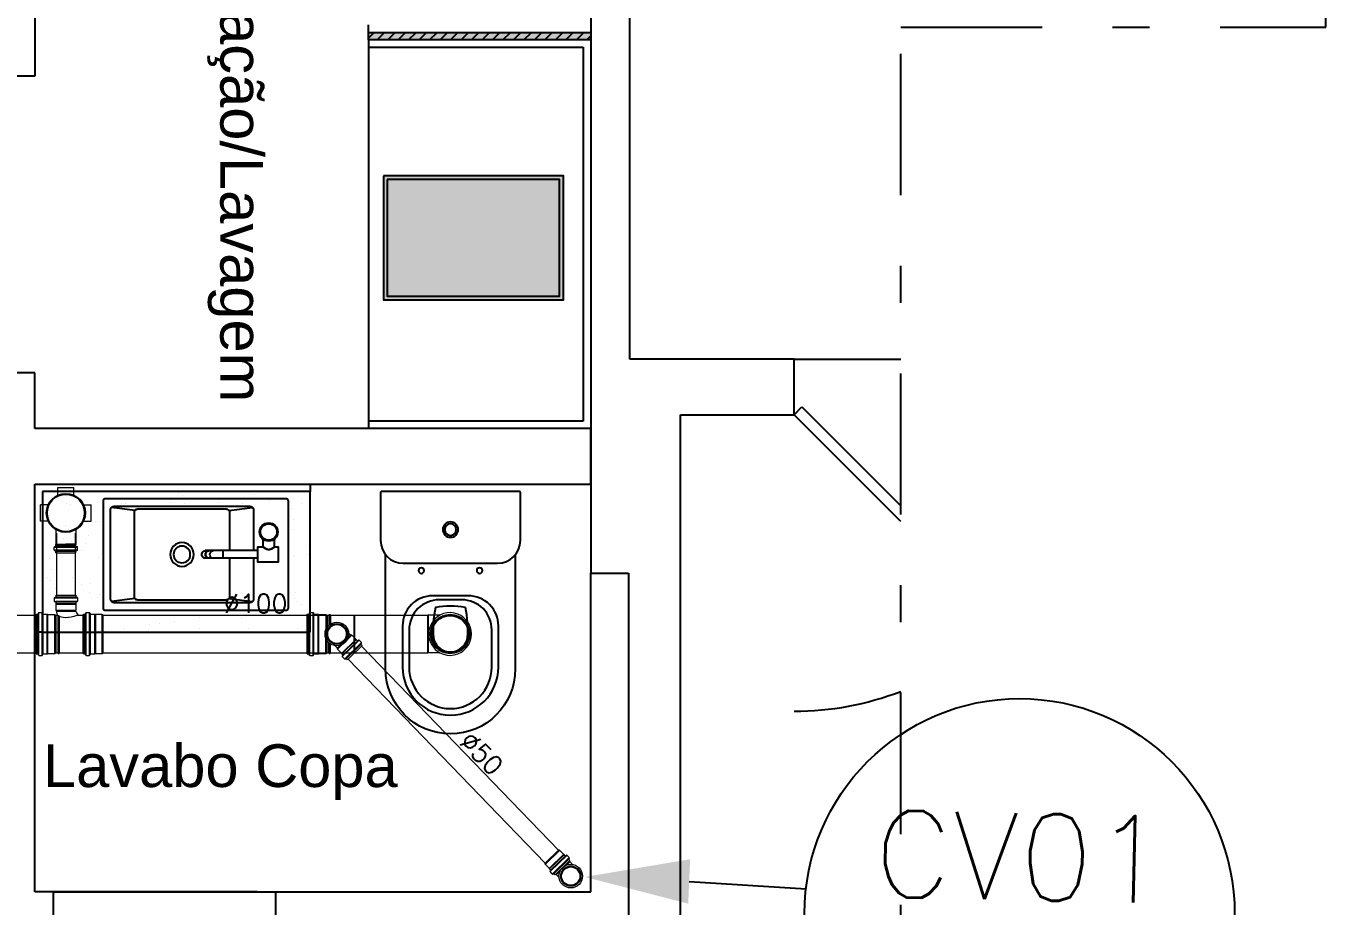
# Model space of a CAD drawing. Header units: millimetres. Extents: x 1573 to 2177, y 1587 to 1932.
# Drawn here: x 1786.182 to 1789.691, y 1906.45 to 1908.827 of the extents above; entities that cross this region are included whole.
import ezdxf
from ezdxf.enums import TextEntityAlignment as Align

# ---------------------------------------------------------------- set-up
doc = ezdxf.new("R2010")
doc.units = ezdxf.units.MM
doc.header["$LTSCALE"] = 0.03
doc.linetypes.add('DASHDOT', pattern=[25.4, 12.7, -6.35, 0, -6.35])
for name, color, linetype in [('-HIDRO', 8, 'Continuous'), ('A-PEN-C', 4, 'Continuous'), ('Esgoto', 2, 'Continuous'), ('PL5', 5, 'Continuous'), ('SANITÁRIO', 2, 'Continuous'), ('Texto-Tubos', 7, 'Continuous'), ('Tinterno', 9, 'Continuous')]:
    doc.layers.add(name, color=color, linetype=linetype)
doc.layers.add('TigreCad', color=2, linetype='Continuous', lineweight=13)
doc.styles.add('ARIAL', font='arial.ttf')
doc.styles.add('ROMANS', font='romans.shx', dxfattribs={"height": 0.1})
doc.styles.add('TCTUBOS-TXT', font='txt.shx')

# ---------------------------------------------------------------- blocks, each defined once
blk = doc.blocks.new('*E343')
at = {"layer": 'PL5'}
for start_param, end_param in [(6.280062, 6.283074), (3.141482, 3.144722)]:
    blk.add_ellipse((267.3897, 16.2106), major_axis=(-0.0103, 0), ratio=0.866025, start_param=start_param, end_param=end_param, dxfattribs=at)
blk = doc.blocks.new('trn1050p')
at = {"layer": 'TigreCad'}
for p, q in [((-57.6, 73.2), (-57.6, 63.8)), ((-56.9, 74.2), (-54, 75)), ((-56.6, 73.2), (56.6, 73.2)), ((-53.3, 80.4), (-53.3, 76)), ((-53.3, 80.4), (53.2, 80.4)), ((53.2, 80.4), (53.2, 76)), ((56.9, 74.2), (54, 75)), ((57.6, 73.2), (57.6, 63.8)), ((-56.7, 62.8), (-54.2, 62.6)), ((-56.6, 63.8), (56.6, 63.8)), ((-53.3, 61.6), (-53.3, 49.5)), ((-53.3, 49.5), (53.2, 49.5)), ((-53.3, 49.5), (-53, 49.2)), ((-53, 49.2), (-53, 29.5)), ((53.2, 49.5), (53, 49.2)), ((53, 49.2), (53, 29.5)), ((53.2, 61.6), (53.2, 49.5)), ((56.7, 62.8), (54.2, 62.6)), ((-53, 29.5), (53, 29.5)), ((-53, 29.5), (-50.8, 27.3)), ((-50.8, 21.1), (-52.3, 21)), ((-52.3, 21), (49.3, 21)), ((-52.3, 21), (-52.3, 18)), ((-52.3, 18), (47.6, 18)), ((-50.8, 17.9), (-52.3, 18)), ((-50.8, 27.3), (-50.8, 21.1)), ((-50.8, 21.1), (49.4, 21.1)), ((-50.8, 17.9), (-50.8, -47.6)), ((53, 29.5), (50.8, 27.3)), ((50.8, 27.3), (50.8, 24.3)), ((64.7, 27.1), (63.5, 26)), ((81.5, 27.1), (64.7, 27.1)), ((64.7, 27.1), (64.7, -27.1)), ((81.7, 27.3), (81.5, 27.1)), ((81.7, 27.3), (81.7, -27.4)), ((86.3, 27.3), (81.7, 27.3)), ((87.6, 30.9), (87.3, 28.3)), ((87.8, 30.8), (87.8, -30.8)), ((97.3, 31.8), (88.6, 31.8)), ((97.3, 30.8), (97.3, -30.8)), ((98.3, 31.1), (99.1, 28.1)), ((104.4, 27.3), (100, 27.3)), ((104.4, 27.3), (104.4, -27.4)), ((50.8, -32.8), (50.8, -47.6)), ((64.7, -27.1), (63.6, -26.1)), ((81.5, -27.1), (64.7, -27.1)), ((81.7, -27.4), (81.5, -27.1)), ((86.3, -27.4), (81.7, -27.4)), ((87.6, -30.9), (87.3, -28.3)), ((97.3, -31.8), (88.6, -31.8)), ((98.3, -31.1), (99.1, -28.1)), ((104.4, -27.4), (100, -27.4))]:
    blk.add_line(p, q, dxfattribs=at)
blk.add_lwpolyline([(51.2, -32, -0.027298), (47.1, -21.2, -0.106485), (44.2, 7.1, -0.145484), (51.2, 23.5, -0.158336)], format="xyb", dxfattribs=at)
for centre, radius, start, end in [((-56.6, 73.2), 1, 105, 180), ((-54.2, 76), 1, 285, 0), ((54.2, 76), 1, 180, 255), ((56.6, 73.2), 1, 0, 75), ((-56.6, 63.8), 1, 180, 265), ((-54.2, 61.6), 1, 0, 85), ((54.2, 61.6), 1, 95, 180), ((56.6, 63.8), 1, 275, 0), ((51.8, 24.3), 1, 180, 286.0322), ((82, -80.8), 108.3, 99.8299, 106.0322), ((86.3, 28.4), 1, 270, 355), ((88.6, 30.8), 1, 90, 175), ((97.3, 30.8), 1, 15, 90), ((100, 28.4), 1, 195, 270), ((51.8, -32.8), 1, 122.215, 180), ((82, -80.8), 57.6, 108.588, 122.215), ((86.3, -28.4), 1, 5, 90), ((88.6, -30.8), 1, 185, 270), ((97.3, -30.8), 1, 270, 345), ((100, -28.4), 1, 90, 165)]:
    blk.add_arc(centre, radius, start, end, dxfattribs=at)
at = {"layer": 'Tinterno'}
for p, q in [((-53.3, 75.2), (53.2, 75.2)), ((-53.3, 62.5), (53.2, 62.5)), ((-53, 49.2), (53, 49.2)), ((-50.8, 27.3), (50.8, 27.3)), ((-50.8, 17.9), (47.5, 17.9)), ((62.9, 25.3), (62.9, -26.4)), ((81.5, 27.1), (81.5, -27.1)), ((87.3, 27.3), (87.3, -27.4)), ((99.3, 27.3), (99.3, -27.4)), ((-50.8, -47.6), (50.8, -47.6))]:
    blk.add_line(p, q, dxfattribs=at)
blk = doc.blocks.new('j9n100s')
at = {"layer": 'TigreCad'}
for p, q in [((27.3, 50.8), (60, 50.8)), ((27.3, -50.8), (60, -50.8))]:
    blk.add_line(p, q, dxfattribs=at)
blk.add_circle((0, 0), 53.2, dxfattribs=at)
for start, end in [(61.785, 298.215), (298.215, 61.785)]:
    blk.add_arc((0, 0), 57.7, start, end, dxfattribs=at)
at = {"layer": 'Tinterno'}
blk.add_line((60, -50.8), (60, 50.8), dxfattribs=at)
blk.add_circle((0, 0), 51, dxfattribs=at)
blk = doc.blocks.new('11031030p')
at = {"layer": 'TigreCad'}
for p, q in [((0, -53.3), (0, 53.2)), ((0, 53.2), (4.4, 53.2)), ((6.2, 56.9), (5.4, 54)), ((7.2, 57.6), (16.6, 57.6)), ((7.2, -56.7), (7.2, 56.6)), ((16.6, -56.7), (16.6, 56.6)), ((17.6, 56.7), (17.8, 54.2)), ((18.8, 53.2), (30.9, 53.2)), ((30.9, 53.2), (31.2, 53)), ((50.9, 53), (31.2, 53)), ((50.9, 53), (53.1, 50.8)), ((53.1, -50.8), (53.1, 50.8)), ((0, -53.3), (4.4, -53.3)), ((6.2, -56.9), (5.4, -54)), ((7.2, -57.7), (16.6, -57.7)), ((17.6, -56.7), (17.8, -54.2)), ((18.8, -53.3), (30.9, -53.3)), ((30.9, -53.3), (31.2, -53)), ((31.2, -53), (50.9, -53)), ((50.9, -53), (53.1, -50.8))]:
    blk.add_line(p, q, dxfattribs=at)
for centre, start, end in [((4.4, 54.2), 270, 345), ((7.2, 56.6), 90, 165), ((16.6, 56.6), 5, 90), ((18.8, 54.2), 185, 270), ((4.4, -54.2), 15, 90), ((7.2, -56.7), 195, 270), ((16.6, -56.7), 270, 355), ((18.8, -54.2), 90, 175)]:
    blk.add_arc(centre, 1, start, end, dxfattribs=at)
at = {"layer": 'Tinterno'}
for p, q in [((5.2, -53.3), (5.2, 53.2)), ((17.9, -53.3), (17.9, 53.2)), ((30.9, 53.2), (30.9, -53.3)), ((31.2, 53), (31.2, -53)), ((50.9, 53), (50.9, -53))]:
    blk.add_line(p, q, dxfattribs=at)
blk = doc.blocks.new('trn1050s')
at = {"layer": 'TigreCad'}
for p, q in [((-80.4, -53.3), (-80.4, 53.3)), ((-80.4, 53.3), (-76, 53.3)), ((-74.2, 56.9), (-75, 54)), ((-73.2, 57.7), (-63.8, 57.7)), ((-73.2, -56.6), (-73.2, 56.7)), ((-63.8, -56.6), (-63.8, 56.7)), ((-62.8, 56.7), (-62.6, 54.2)), ((-61.6, 53.3), (-49.5, 53.3)), ((-49.5, -53.3), (-49.5, 53.3)), ((-49.5, 53.3), (-49.2, 53)), ((-49.2, 53), (-29.5, 53)), ((-29.5, 53), (-29.5, 11.9)), ((-29.5, 53), (-27.3, 50.8)), ((-27.3, 50.8), (-21.1, 50.8)), ((-21.1, 50.8), (-21, 52.3)), ((-21, 52.3), (-21, 23.9)), ((-21, 52.3), (-18, 52.3)), ((-18, 52.3), (-18, 26.2)), ((-17.9, 50.8), (-18, 52.3)), ((-17.9, 50.8), (47.6, 50.8)), ((-29.5, -53), (-29.5, -11.9)), ((-21, -52.3), (-21, -23.9)), ((-18, -52.3), (-18, -26.2)), ((-80.4, -53.3), (-76, -53.3)), ((-74.2, -56.9), (-75, -54)), ((-73.2, -57.6), (-63.8, -57.6)), ((-62.8, -56.7), (-62.6, -54.2)), ((-61.6, -53.3), (-49.5, -53.3)), ((-49.5, -53.3), (-49.2, -53)), ((-49.2, -53), (-29.5, -53)), ((-29.5, -53), (-27.3, -50.8)), ((-27.3, -50.8), (-21.1, -50.8)), ((-21.1, -50.8), (-21, -52.3)), ((-21, -52.3), (-18, -52.3)), ((-17.9, -50.8), (-18, -52.3)), ((-17.9, -50.8), (47.6, -50.8))]:
    blk.add_line(p, q, dxfattribs=at)
for radius in [31.8, 25.6]:
    blk.add_circle((0, 0), radius, dxfattribs=at)
for centre, start, end in [((-76, 54.2), 270, 345), ((-73.2, 56.7), 90, 165), ((-63.8, 56.7), 5, 90), ((-61.6, 54.2), 185, 270), ((-76, -54.2), 15, 90), ((-73.2, -56.6), 195, 270), ((-63.8, -56.6), 270, 355), ((-61.6, -54.2), 90, 175)]:
    blk.add_arc(centre, 1, start, end, dxfattribs=at)
at = {"layer": 'Tinterno'}
for p, q in [((-75.2, -53.3), (-75.2, 53.3)), ((-62.5, -53.3), (-62.5, 53.3)), ((-49.2, -53), (-49.2, 53)), ((-27.3, 50.8), (-27.3, 16.3)), ((-21.1, 50.8), (-21.1, 23.8)), ((-17.9, 50.8), (-17.9, 26.3)), ((47.6, -50.8), (47.6, 50.8)), ((-27.3, -50.8), (-27.3, -16.3)), ((-21.1, -50.8), (-21.1, -23.8)), ((-17.9, -50.8), (-17.9, -26.3))]:
    blk.add_line(p, q, dxfattribs=at)
blk.add_circle((0, 0), 27.3, dxfattribs=at)
blk = doc.blocks.new('j9n50s')
at = {"layer": 'TigreCad'}
for p, q in [((19.2, 25.4), (30.3, 25.4)), ((19.2, -25.4), (30.3, -25.4))]:
    blk.add_line(p, q, dxfattribs=at)
for radius in [31.8, 27.4]:
    blk.add_circle((0, 0), radius, dxfattribs=at)
at = {"layer": 'Tinterno'}
for p, q in [((30.3, 25.4), (30.3, 9.7)), ((30.3, -9.7), (30.3, -25.4))]:
    blk.add_line(p, q, dxfattribs=at)
blk.add_circle((0, 0), 25.6, dxfattribs=at)
blk = doc.blocks.new('j9n50d')
at = {"layer": 'TigreCad'}
for p, q in [((28.5, 25.4), (0, 25.4)), ((30.3, 27.2), (28.5, 25.4)), ((30.3, -27.1), (30.3, 27.2)), ((47.1, 27.2), (30.3, 27.2)), ((47.3, 27.4), (47.1, 27.2)), ((47.1, -27.1), (47.1, 27.2)), ((51.9, 27.4), (47.3, 27.4)), ((53.2, 30.9), (52.9, 28.3)), ((53.4, 30.8), (53.4, -30.8)), ((62.9, 31.8), (54.2, 31.8)), ((62.9, 30.8), (62.9, -30.8)), ((63.9, 31.1), (64.7, 28.1)), ((70, 27.4), (65.6, 27.4)), ((70, 27.4), (70, -27.4)), ((28.5, -25.3), (0, -25.3)), ((30.3, -27.1), (28.5, -25.3)), ((47.1, -27.1), (30.3, -27.1)), ((47.3, -27.4), (47.1, -27.1)), ((51.9, -27.4), (47.3, -27.4)), ((53.2, -30.9), (52.9, -28.3)), ((62.9, -31.8), (54.2, -31.8)), ((63.9, -31.1), (64.7, -28.1)), ((70, -27.4), (65.6, -27.4))]:
    blk.add_line(p, q, dxfattribs=at)
for centre, radius, start, end in [((0, 0), 25.4, 90, 270), ((51.9, 28.4), 1, 270, 355), ((54.2, 30.8), 1, 90, 175), ((62.9, 30.8), 1, 15, 90), ((65.6, 28.4), 1, 195, 270), ((51.9, -28.4), 1, 5, 90), ((54.2, -30.8), 1, 185, 270), ((62.9, -30.8), 1, 270, 345), ((65.6, -28.4), 1, 90, 165)]:
    blk.add_arc(centre, radius, start, end, dxfattribs=at)
at = {"layer": 'Tinterno'}
for p, q in [((28.5, -25.3), (28.5, 25.4)), ((47.3, -27.4), (47.3, 27.4)), ((52.9, 27.4), (52.9, -27.4)), ((64.9, 27.4), (64.9, -27.4))]:
    blk.add_line(p, q, dxfattribs=at)
blk = doc.blocks.new('11030602p')
at = {"layer": 'TigreCad'}
for p, q in [((0, 27.3), (4.4, 27.3)), ((0, -27.3), (0, 27.3)), ((6.1, 31.1), (5.3, 28.1)), ((7.1, 31.8), (15.8, 31.8)), ((7.1, -30.8), (7.1, 30.8)), ((15.8, -30.8), (15.8, 30.8)), ((16.8, 30.9), (17.1, 28.3)), ((18.1, 27.3), (22.7, 27.3)), ((22.7, 27.3), (23, 27.1)), ((39.7, 27.1), (23, 27.1)), ((39.7, 27.1), (41.5, 25.3)), ((41.5, -25.4), (41.5, 25.3)), ((0, -27.3), (4.4, -27.3)), ((6.1, -31.1), (5.3, -28.1)), ((7.1, -31.8), (15.8, -31.8)), ((16.8, -30.9), (17.1, -28.3)), ((18.1, -27.3), (22.7, -27.3)), ((22.7, -27.3), (23, -27.1)), ((39.7, -27.1), (23, -27.1)), ((39.7, -27.1), (41.5, -25.4))]:
    blk.add_line(p, q, dxfattribs=at)
for centre, start, end in [((4.4, 28.4), 270, 345), ((7.1, 30.8), 90, 165), ((15.8, 30.8), 5, 90), ((18.1, 28.4), 185, 270), ((4.4, -28.3), 15, 90), ((7.1, -30.8), 195, 270), ((15.8, -30.8), 270, 355), ((18.1, -28.3), 90, 175)]:
    blk.add_arc(centre, 1, start, end, dxfattribs=at)
at = {"layer": 'Tinterno'}
for p, q in [((5.1, -27.3), (5.1, 27.3)), ((17.1, -27.3), (17.1, 27.3)), ((22.7, 27.3), (22.7, -27.3)), ((23, -27.1), (23, 27.1)), ((39.7, 27.1), (39.7, -27.1))]:
    blk.add_line(p, q, dxfattribs=at)
blk = doc.blocks.new('27120195p')
at = {"layer": 'TigreCad'}
for p, q in [((21.8, 68.8), (-21.8, 68.8)), ((-21.8, 49), (-21.8, 68.8)), ((21.8, 49), (21.8, 68.8)), ((-68.8, -21.8), (-68.8, 21.8)), ((-49, 21.8), (-68.8, 21.8)), ((45.3, 27.1), (84.9, 27.1)), ((85.2, 27.3), (84.9, 27.1)), ((89.7, 27.3), (85.2, 27.3)), ((91, 30.9), (90.7, 28.3)), ((100.7, 31.8), (92, 31.8)), ((92, -30.8), (92, 30.8)), ((100.7, 30.8), (100.7, -30.8)), ((101.7, 31.1), (102.5, 28.1)), ((107.8, 27.3), (103.4, 27.3)), ((107.8, -27.4), (107.8, 27.3)), ((-49, -21.8), (-68.8, -21.8)), ((45.3, -27.2), (84.9, -27.2)), ((85.2, -27.4), (84.9, -27.2)), ((89.7, -27.4), (85.2, -27.4)), ((91, -30.9), (90.7, -28.3)), ((100.7, -31.8), (92, -31.8)), ((101.7, -31.1), (102.5, -28.1)), ((107.8, -27.4), (103.4, -27.4)), ((-21.8, -49), (-21.8, -68.8)), ((21.8, -68.8), (-21.8, -68.8)), ((21.8, -49), (21.8, -68.8))]:
    blk.add_line(p, q, dxfattribs=at)
blk.add_circle((0, 0), 52.8, dxfattribs=at)
for centre, radius, start, end in [((-23.3, 49), 1.5, 295.4103, 0), ((23.3, 49), 1.5, 180, 244.5897), ((-49, 23.3), 1.5, 270, 334.5897), ((89.7, 28.4), 1, 270, 355), ((92, 30.8), 1, 90, 175), ((100.7, 30.8), 1, 15, 90), ((103.4, 28.4), 1, 195, 270), ((-49, -23.3), 1.5, 25.4103, 90), ((89.7, -28.4), 1, 5, 90), ((92, -30.8), 1, 185, 270), ((100.7, -30.8), 1, 270, 345), ((103.4, -28.4), 1, 90, 165), ((-23.3, -49), 1.5, 0, 64.5897), ((23.3, -49), 1.5, 115.4103, 180)]:
    blk.add_arc(centre, radius, start, end, dxfattribs=at)
at = {"layer": 'Tinterno'}
for p, q in [((84.9, 27.1), (84.9, 0)), ((84.9, -27.2), (84.9, 0)), ((85.2, 27.3), (85.2, 0)), ((85.2, -27.4), (85.2, 0)), ((90.7, 27.3), (90.7, -27.4)), ((102.7, 27.3), (102.7, -27.4))]:
    blk.add_line(p, q, dxfattribs=at)
blk.add_circle((0, 0), 50.8, dxfattribs=at)

msp = doc.modelspace()

# ---------------------------------------------------------------- hatches: boundary and pattern name
at = {"layer": '-HIDRO'}
h = msp.add_hatch(color=256, dxfattribs=at)
h.dxf.hatch_style = 1
h.paths.add_polyline_path([(1787.7063, 1908.7901), (1787.1063, 1908.7901), (1787.1063, 1908.8101), (1787.7063, 1908.8101)])
h = msp.add_hatch(color=256, dxfattribs=at)
h.dxf.hatch_style = 1
h.paths.add_polyline_path([(1787.1474, 1908.4233), (1787.1474, 1908.0883), (1787.6325, 1908.0883), (1787.6325, 1908.4233)])

# ---------------------------------------------------------------- linework, layer by layer
at = {"layer": '-HIDRO', "linetype": 'DASHDOT'}
for p, q in [((1789.6909, 1908.8246), (1789.6909, 1914.2978)), ((1788.5434, 1908.8246), (1789.6909, 1908.8246)), ((1788.5434, 1894.5791), (1788.5434, 1908.8246))]:
    msp.add_line(p, q, dxfattribs=at)
at = {"layer": '-HIDRO'}
for p, q in [((1786.2063, 1910.3216), (1786.2063, 1908.6916)), ((1787.7063, 1910.2246), (1787.7063, 1907.3515)), ((1787.8123, 1907.9286), (1787.8123, 1909.2746)), ((1787.1063, 1908.8101), (1787.1063, 1908.8301)), ((1787.1063, 1908.7945), (1787.1219, 1908.8101)), ((1787.1063, 1908.7901), (1787.1063, 1908.8101)), ((1787.1063, 1908.8101), (1787.7063, 1908.8101)), ((1787.7063, 1908.7901), (1787.1063, 1908.7901)), ((1787.1063, 1908.7901), (1787.1063, 1908.7701)), ((1787.1301, 1908.7901), (1787.1501, 1908.8101)), ((1787.1584, 1908.7901), (1787.1784, 1908.8101)), ((1787.1867, 1908.7901), (1787.2067, 1908.8101)), ((1787.215, 1908.7901), (1787.235, 1908.8101)), ((1787.2433, 1908.7901), (1787.2633, 1908.8101)), ((1787.2716, 1908.7901), (1787.2916, 1908.8101)), ((1787.2999, 1908.7901), (1787.3199, 1908.8101)), ((1787.3281, 1908.7901), (1787.3481, 1908.8101)), ((1787.3564, 1908.7901), (1787.3764, 1908.8101)), ((1787.3847, 1908.7901), (1787.4047, 1908.8101)), ((1787.413, 1908.7901), (1787.433, 1908.8101)), ((1787.4413, 1908.7901), (1787.4613, 1908.8101)), ((1787.4696, 1908.7901), (1787.4896, 1908.8101)), ((1787.4978, 1908.7901), (1787.5178, 1908.8101)), ((1787.5261, 1908.7901), (1787.5461, 1908.8101)), ((1787.5544, 1908.7901), (1787.5744, 1908.8101)), ((1787.5827, 1908.7901), (1787.6027, 1908.8101)), ((1787.611, 1908.7901), (1787.631, 1908.8101)), ((1787.6393, 1908.7901), (1787.6593, 1908.8101)), ((1787.6676, 1908.7901), (1787.6876, 1908.8101)), ((1787.6958, 1908.7901), (1787.7063, 1908.8006)), ((1787.1063, 1908.7701), (1787.1063, 1907.7616)), ((1787.1063, 1908.7701), (1787.6863, 1908.7701)), ((1787.6863, 1908.7701), (1787.6863, 1907.7616)), ((1786.2063, 1908.6916), (1786.0563, 1908.6916)), ((1788.2554, 1907.9286), (1787.8123, 1907.9286)), ((1788.2554, 1907.9286), (1788.5434, 1907.9286)), ((1788.2554, 1907.7786), (1788.2554, 1907.9286)), ((1786.2063, 1907.8916), (1786.0563, 1907.8916)), ((1786.2063, 1907.7416), (1786.2063, 1907.8916)), ((1788.2554, 1907.7786), (1788.2766, 1907.7998)), ((1788.2766, 1907.7998), (1788.5434, 1907.533)), ((1787.6863, 1907.7616), (1787.1063, 1907.7616)), ((1787.1063, 1907.7616), (1787.1063, 1907.7416)), ((1787.9483, 1905.8975), (1787.9483, 1907.7786)), ((1787.9483, 1907.7786), (1788.2554, 1907.7786)), ((1788.5434, 1907.4905), (1788.2554, 1907.7786)), ((1787.7063, 1907.7416), (1786.2063, 1907.7416)), ((1786.8063, 1907.7416), (1786.2063, 1907.7416)), ((1787.7063, 1907.5915), (1787.7063, 1907.7416)), ((1786.2063, 1906.4915), (1786.2063, 1907.5915)), ((1786.2063, 1907.5915), (1787.7063, 1907.5915)), ((1786.9493, 1907.5915), (1786.9493, 1907.5715)), ((1786.9493, 1907.5715), (1786.2263, 1907.5715)), ((1786.2263, 1907.5715), (1786.2263, 1907.1915)), ((1786.2375, 1907.5703), (1786.2375, 1907.5703)), ((1786.2709, 1907.5522), (1786.2709, 1907.5522)), ((1786.3906, 1907.5704), (1786.3906, 1907.5704)), ((1786.4291, 1907.5525), (1786.4291, 1907.5525)), ((1786.5873, 1907.5528), (1786.5873, 1907.5528)), ((1786.5939, 1907.5687), (1786.5939, 1907.5687)), ((1786.6033, 1907.5601), (1786.6033, 1907.5601)), ((1786.7455, 1907.5531), (1786.7455, 1907.5531)), ((1786.8002, 1907.5642), (1786.8002, 1907.5642)), ((1786.9037, 1907.5534), (1786.9037, 1907.5534)), ((1786.2379, 1907.5258), (1786.2379, 1907.5258)), ((1786.2923, 1907.5386), (1786.2923, 1907.5386)), ((1786.3026, 1907.5354), (1786.3026, 1907.5354)), ((1786.4398, 1907.5403), (1786.4398, 1907.5403)), ((1786.4505, 1907.5389), (1786.4505, 1907.5389)), ((1786.5727, 1907.542), (1786.5727, 1907.542)), ((1786.6087, 1907.5392), (1786.6087, 1907.5392)), ((1786.7027, 1907.5414), (1786.7027, 1907.5414)), ((1786.7669, 1907.5394), (1786.7669, 1907.5394)), ((1786.8399, 1907.5464), (1786.8399, 1907.5464)), ((1786.8991, 1907.5259), (1786.8991, 1907.5259)), ((1786.9251, 1907.5397), (1786.9251, 1907.5397)), ((1786.2413, 1907.4884), (1786.2413, 1907.4884)), ((1786.2885, 1907.4795), (1786.2885, 1907.4795)), ((1786.3694, 1907.4895), (1786.3694, 1907.4895)), ((1786.3743, 1907.4901), (1786.3743, 1907.4901)), ((1786.9044, 1907.4955), (1786.9044, 1907.4955)), ((1786.2843, 1907.4449), (1786.2843, 1907.4449)), ((1786.2978, 1907.4709), (1786.2978, 1907.4709)), ((1786.3108, 1907.4484), (1786.3108, 1907.4484)), ((1786.3521, 1907.4538), (1786.3521, 1907.4538)), ((1786.9043, 1907.4688), (1786.9043, 1907.4688)), ((1786.3058, 1907.4375), (1786.3058, 1907.4375)), ((1786.3119, 1907.425), (1786.3119, 1907.425)), ((1786.3333, 1907.4114), (1786.3333, 1907.4114)), ((1786.342, 1907.4304), (1786.342, 1907.4304)), ((1786.8227, 1907.4232), (1786.8227, 1907.4424)), ((1786.8529, 1907.4238), (1786.8529, 1907.4432)), ((1786.9447, 1907.4262), (1786.9447, 1907.4262)), ((1786.2445, 1907.3905), (1786.2445, 1907.3905)), ((1786.3775, 1907.3922), (1786.3775, 1907.3922)), ((1786.9046, 1907.3951), (1786.9046, 1907.3951)), ((1786.9076, 1907.3976), (1786.9076, 1907.3976)), ((1786.9459, 1907.4005), (1786.9459, 1907.4005)), ((1786.2399, 1907.3395), (1786.2399, 1907.3395)), ((1786.2522, 1907.362), (1786.2522, 1907.362)), ((1786.309, 1907.3396), (1786.309, 1907.3396)), ((1787.7063, 1906.4915), (1787.7063, 1907.3515)), ((1787.7063, 1907.3515), (1787.8083, 1907.3515)), ((1787.7063, 1907.3515), (1787.8083, 1907.3515)), ((1787.8083, 1907.3515), (1787.8083, 1906.3415)), ((1787.8083, 1907.3515), (1787.8083, 1905.8975)), ((1786.2493, 1907.3309), (1786.2493, 1907.3309)), ((1786.2622, 1907.3105), (1786.2622, 1907.3105)), ((1786.3312, 1907.3196), (1786.3312, 1907.3196)), ((1786.3576, 1907.323), (1786.3576, 1907.323)), ((1786.2477, 1907.2926), (1786.2477, 1907.2926)), ((1786.3529, 1907.2978), (1786.3529, 1907.2978)), ((1786.3744, 1907.2842), (1786.3744, 1907.2842)), ((1786.3807, 1907.2943), (1786.3807, 1907.2943)), ((1786.9063, 1907.2824), (1786.9063, 1907.2824)), ((1786.9108, 1907.2997), (1786.9108, 1907.2997)), ((1786.9157, 1907.2739), (1786.9157, 1907.2739)), ((1786.2933, 1907.2347), (1786.2933, 1907.2347)), ((1786.3122, 1907.2417), (1786.3122, 1907.2417)), ((1786.344, 1907.2441), (1786.344, 1907.2441)), ((1786.3534, 1907.2355), (1786.3534, 1907.2355)), ((1786.925, 1907.2662), (1786.925, 1907.2662)), ((1786.9261, 1907.2359), (1786.9261, 1907.2359)), ((1786.4458, 1907.2031), (1786.4458, 1907.2031)), ((1786.5148, 1907.2122), (1786.5148, 1907.2122)), ((1786.5412, 1907.2157), (1786.5412, 1907.2157)), ((1786.5825, 1907.2211), (1786.5825, 1907.2211)), ((1786.651, 1907.2007), (1786.651, 1907.2007)), ((1786.6515, 1907.2302), (1786.6515, 1907.2302)), ((1786.7629, 1907.2293), (1786.7629, 1907.2293)), ((1786.784, 1907.2024), (1786.784, 1907.2024)), ((1786.914, 1907.2018), (1786.914, 1907.2018)), ((1786.2263, 1907.1915), (1786.2063, 1907.1915)), ((1786.2509, 1907.1947), (1786.2509, 1907.1947)), ((1786.378, 1907.1942), (1786.378, 1907.1942)), ((1786.3839, 1907.1964), (1786.3839, 1907.1964)), ((1786.3976, 1907.195), (1786.3976, 1907.195)), ((1786.4045, 1907.1977), (1786.4045, 1907.1977)), ((1786.5138, 1907.1958), (1786.5138, 1907.1958)), ((1786.6009, 1907.1933), (1786.6009, 1907.1933)), ((1786.2063, 1906.4915), (1786.2063, 1907.0915)), ((1786.2563, 1906.4915), (1786.2063, 1906.4915)), ((1786.8063, 1906.4915), (1786.2063, 1906.4915)), ((1786.2563, 1906.4915), (1786.8563, 1906.4915)), ((1786.2563, 1906.3415), (1786.2563, 1906.4915)), ((1786.8563, 1906.3415), (1786.8563, 1906.4915)), ((1786.8563, 1906.4915), (1787.7063, 1906.4915))]:
    msp.add_line(p, q, dxfattribs=at)
at = {"layer": '-HIDRO', "linetype": 'Continuous'}
for p, q in [((1786.9493, 1907.1915), (1786.9493, 1907.5715)), ((1786.2263, 1907.1915), (1786.9493, 1907.1915))]:
    msp.add_line(p, q, dxfattribs=at)
at = {"layer": '-HIDRO'}
for points in [[(1787.1474, 1908.4233), (1787.1474, 1908.0883), (1787.6325, 1908.0883), (1787.6325, 1908.4233)], [(1787.1574, 1908.4133), (1787.1574, 1908.0983), (1787.6225, 1908.0983), (1787.6225, 1908.4133)]]:
    msp.add_lwpolyline(points, close=True, dxfattribs=at)
for points in [[(1786.8903, 1907.5465, 0.414214), (1786.8853, 1907.5515), (1786.3953, 1907.5515, 0.414214), (1786.3903, 1907.5465), (1786.3903, 1907.2565, 0.414214), (1786.3953, 1907.2515), (1786.8853, 1907.2515, 0.414214), (1786.8903, 1907.2565)], [(1787.1419, 1907.5715, 0.414232), (1787.1392, 1907.5688), (1787.1392, 1907.4391, 0.414213), (1787.2005, 1907.3778), (1787.4551, 1907.3778, 0.414213), (1787.5164, 1907.4391), (1787.5164, 1907.5688, 0.414195), (1787.5137, 1907.5715)], [(1787.3278, 1907.4894, 1), (1787.3278, 1907.4478, 1)], [(1787.3278, 1907.4843, 1), (1787.3278, 1907.4529, 1)], [(1786.6352, 1907.4015, 1), (1786.5712, 1907.4015, 1)], [(1786.6257, 1907.4015, 1), (1786.5807, 1907.4015, 1)], [(1786.8211, 1907.4216), (1786.8068, 1907.4216), (1786.8068, 1907.3815), (1786.864, 1907.3815), (1786.864, 1907.4216), (1786.8545, 1907.4216), (1786.8533, 1907.4208), (1786.8523, 1907.4201), (1786.8514, 1907.4195), (1786.8503, 1907.4188), (1786.8496, 1907.4183), (1786.8488, 1907.4179), (1786.8479, 1907.4174), (1786.8475, 1907.4171), (1786.847, 1907.4169), (1786.8465, 1907.4167), (1786.8461, 1907.4164), (1786.8456, 1907.4162), (1786.8451, 1907.416), (1786.8446, 1907.4158), (1786.844, 1907.4155), (1786.8435, 1907.4154), (1786.843, 1907.4152), (1786.8424, 1907.415), (1786.8419, 1907.4148), (1786.8413, 1907.4147), (1786.8407, 1907.4146), (1786.8401, 1907.4145), (1786.8395, 1907.4144), (1786.8389, 1907.4143), (1786.8383, 1907.4143), (1786.8377, 1907.4143), (1786.8371, 1907.4143), (1786.8365, 1907.4144), (1786.8359, 1907.4144), (1786.8353, 1907.4145), (1786.8347, 1907.4146), (1786.8341, 1907.4147), (1786.8335, 1907.4149), (1786.833, 1907.415), (1786.8324, 1907.4152), (1786.8319, 1907.4154), (1786.8314, 1907.4156), (1786.8308, 1907.4158), (1786.8303, 1907.416), (1786.8298, 1907.4163), (1786.8294, 1907.4165), (1786.8289, 1907.4167), (1786.8284, 1907.417), (1786.828, 1907.4172), (1786.8271, 1907.4177), (1786.8263, 1907.4182), (1786.8255, 1907.4186), (1786.8248, 1907.4191), (1786.8238, 1907.4197), (1786.8232, 1907.4201, -0.006646)], [(1787.2492, 1907.3656, 1), (1787.2492, 1907.3504, 1)], [(1787.4064, 1907.3656, 1), (1787.4064, 1907.3504, 1)], [(1787.2796, 1907.2901, 0.414214), (1787.1985, 1907.209), (1787.1985, 1907.0974, 1), (1787.4572, 1907.0974), (1787.4572, 1907.209, 0.414214), (1787.376, 1907.2901)], [(1787.2974, 1907.2791, 0.414214), (1787.2162, 1907.198), (1787.2162, 1907.0974, 1), (1787.4394, 1907.0974), (1787.4394, 1907.198, 0.414214), (1787.3583, 1907.2791)], [(1787.368, 1907.2586, 0.080388), (1787.2876, 1907.2586, 0.078063), (1787.2818, 1907.1772, 0.074711), (1787.2839, 1907.1684, 0.675472), (1787.3718, 1907.1684, 0.074711), (1787.3739, 1907.1772, 0.078063)]]:
    msp.add_lwpolyline(points, format="xyb", close=True, dxfattribs=at)
for points in [[(1786.4132, 1907.2745, -0.198907), (1786.4103, 1907.2815), (1786.4103, 1907.5215, -0.198908), (1786.4132, 1907.5286)], [(1786.4132, 1907.5286, -0.198917), (1786.4203, 1907.5315), (1786.7861, 1907.5315, -0.414214), (1786.7961, 1907.5215), (1786.7961, 1907.4119)], [(1786.7327, 1907.4119), (1786.7327, 1907.5135, 0.414214), (1786.7227, 1907.5235), (1786.4837, 1907.5235, 0.414214), (1786.4737, 1907.5135), (1786.4737, 1907.2895, 0.414214), (1786.4837, 1907.2795), (1786.6032, 1907.2795), (1786.7227, 1907.2795, 0.414214), (1786.7327, 1907.2895), (1786.7327, 1907.3912)], [(1786.8227, 1907.4232, -0.414213), (1786.8211, 1907.4216)], [(1786.8227, 1907.4232, 0.006968), (1786.8246, 1907.4216), (1786.8248, 1907.4214), (1786.8257, 1907.4207), (1786.8263, 1907.4203), (1786.827, 1907.4198), (1786.8277, 1907.4192), (1786.8285, 1907.4187), (1786.8289, 1907.4185), (1786.8293, 1907.4182), (1786.8297, 1907.4179), (1786.8302, 1907.4177), (1786.8306, 1907.4174), (1786.8311, 1907.4172), (1786.8315, 1907.417), (1786.832, 1907.4167), (1786.8325, 1907.4165), (1786.8329, 1907.4163), (1786.8334, 1907.4161), (1786.834, 1907.416), (1786.8345, 1907.4158), (1786.835, 1907.4157), (1786.8353, 1907.4156), (1786.8355, 1907.4155), (1786.8358, 1907.4155), (1786.8361, 1907.4154), (1786.8363, 1907.4154), (1786.8366, 1907.4154), (1786.8369, 1907.4154), (1786.8372, 1907.4153), (1786.8374, 1907.4153), (1786.8377, 1907.4153), (1786.838, 1907.4153), (1786.8382, 1907.4153), (1786.8385, 1907.4153), (1786.8388, 1907.4154), (1786.8391, 1907.4154), (1786.8393, 1907.4154), (1786.8396, 1907.4155), (1786.8399, 1907.4155), (1786.8401, 1907.4156), (1786.8404, 1907.4156), (1786.8409, 1907.4157), (1786.8415, 1907.4159), (1786.842, 1907.4161), (1786.8425, 1907.4163), (1786.843, 1907.4165), (1786.8434, 1907.4167), (1786.8439, 1907.4169), (1786.8444, 1907.4171), (1786.8448, 1907.4174), (1786.8453, 1907.4176), (1786.8457, 1907.4179), (1786.8461, 1907.4181), (1786.8465, 1907.4184), (1786.8469, 1907.4186), (1786.8473, 1907.4189), (1786.8481, 1907.4194), (1786.8488, 1907.4199), (1786.8495, 1907.4204), (1786.8501, 1907.4209), (1786.8509, 1907.4216), (1786.8518, 1907.4223), (1786.8529, 1907.4232), (1786.8529, 1907.4238)], [(1786.8545, 1907.4216, -0.414213), (1786.8529, 1907.4232)], [(1786.7961, 1907.3912), (1786.7961, 1907.2815, -0.414214), (1786.7861, 1907.2715), (1786.4203, 1907.2715, -0.198917), (1786.4132, 1907.2745)], [(1787.5028, 1907.4006), (1787.5028, 1907.0926, -1), (1787.1528, 1907.0926), (1787.1528, 1907.4006)]]:
    msp.add_lwpolyline(points, format="xyb", dxfattribs=at)
for points in [[(1786.4766, 1907.5206), (1786.4132, 1907.5286)], [(1786.7297, 1907.5206), (1786.7931, 1907.5286)], [(1786.6755, 1907.4119), (1786.6658, 1907.4119)], [(1786.7137, 1907.4119), (1786.6762, 1907.4119)], [(1786.8068, 1907.4119), (1786.7137, 1907.4119)], [(1786.7137, 1907.4119), (1786.7137, 1907.3912)], [(1786.6755, 1907.3912), (1786.6658, 1907.3912)], [(1786.7137, 1907.3912), (1786.6762, 1907.3912)], [(1786.8068, 1907.3912), (1786.7137, 1907.3912)], [(1786.4766, 1907.2825), (1786.4132, 1907.2745)], [(1786.7297, 1907.2825), (1786.7931, 1907.2745)]]:
    msp.add_lwpolyline(points, dxfattribs=at)
for radius in [0.0246, 0.0233, 0.0223]:
    msp.add_circle((1786.8373, 1907.4623), radius, dxfattribs=at)
msp.add_arc((1788.2554, 1907.7786), 0.8, 270, 291.1002, dxfattribs=at)
at = {"layer": '-HIDRO', "extrusion": (0, 0, -1)}
for centre, major_axis, start_param, end_param in [((1786.6658, 1907.4015), (0, 0.0103), -0.953489, -0.000111), ((1786.6762, 1907.4015), (0, 0.0103), 3.141593, 6.283185), ((1786.6755, 1907.4015), (0, 0.0103), -0.953489, -0.000111), ((1786.6874, 1907.4015), (0, 0.0103), 3.141593, 6.283185), ((1786.6658, 1907.4015), (0, 0.0103), 3.141482, 5.329696), ((1786.6755, 1907.4015), (0, 0.0103), 3.141482, 5.329696), ((1786.6755, 1907.4015), (0, 0.00971), 4.103255, 5.320585)]:
    msp.add_ellipse(centre, major_axis=major_axis, ratio=0.866025, start_param=start_param, end_param=end_param, dxfattribs=at)
at = {"layer": 'A-PEN-C'}
msp.add_line((1787.9721, 1906.5193), (1788.2875, 1906.4994), dxfattribs=at)
msp.add_circle((1788.8639, 1906.4322), 0.5804, dxfattribs=at)
msp.add_solid([(1787.6907, 1906.5315), (1787.9747, 1906.5793), (1787.9695, 1906.4594)], dxfattribs=at)
at = {"layer": 'Esgoto', "ltscale": 100}
msp.add_circle((1787.3268, 1907.187), 0.05, dxfattribs=at)
at = {"layer": 'TigreCad', "ltscale": 100}
for p, q in [((1786.2646, 1907.4594), (1786.2646, 1907.2914)), ((1786.3153, 1907.4594), (1786.3153, 1907.2914)), ((1780.4662, 1907.2378), (1786.2093, 1907.2378)), ((1786.3904, 1907.2378), (1787.2668, 1907.2378)), ((1780.4662, 1907.1362), (1786.2093, 1907.1362)), ((1786.3904, 1907.1362), (1787.2668, 1907.1362)), ((1787.6198, 1906.604), (1787.088, 1907.1542)), ((1787.5833, 1906.5688), (1787.0515, 1907.119))]:
    msp.add_line(p, q, dxfattribs=at)

# ---------------------------------------------------------------- block references
at = {"layer": '-HIDRO', "xscale": -1.000034287357735, "yscale": 1.000034287357735, "zscale": 1.000034287357735, "rotation": 270}
msp.add_blockref('*E343', (1770.4643, 1640.0027), dxfattribs=at)
at = {"layer": 'SANITÁRIO', "ltscale": 100, "xscale": 0.001000117618695, "yscale": 0.001000117618695, "zscale": 0.001000117618695}
msp.add_blockref('11031030p', (1786.3373, 1907.187), dxfattribs=at)
at = {"layer": 'SANITÁRIO', "ltscale": 100, "xscale": 0.001000117618695, "yscale": 0.001000117618695, "zscale": 0.001000117618695, "rotation": 134.0250820975934}
msp.add_blockref('11030602p', (1787.6304, 1906.5565), dxfattribs=at)
at = {"layer": 'TigreCad', "ltscale": 100, "xscale": 0.001000117618695, "yscale": 0.001000117618695, "zscale": 0.001000117618695}
for name, p, rotation in [('27120195p', (1786.2897, 1907.5136), 270), ('trn1050p', (1786.2897, 1907.187), 90), ('j9n100s', (1787.3268, 1907.187), 180), ('j9n50d', (1787.0211, 1907.187), 314.0250820977236), ('j9n50s', (1787.6525, 1906.5337), 134.0250820977144)]:
    msp.add_blockref(name, p, dxfattribs=dict(at, rotation=rotation))
msp.add_blockref('trn1050s', (1787.0211, 1907.187), dxfattribs=at)

# ---------------------------------------------------------------- texts
at = {"style": 'ARIAL'}
msp.add_text('Esterilização/Lavagem', height=0.115204, rotation=270, dxfattribs=at).set_placement((1786.7642, 1908.6215), align=Align.MIDDLE_CENTER)
msp.add_text('Lavabo Copa', height=0.115204, dxfattribs=at).set_placement((1786.7067, 1906.8317), align=Align.MIDDLE_CENTER)
at = {"layer": 'A-PEN-C', "style": 'ROMANS'}
msp.add_text('CV01', height=0.23403, rotation=358.7108, dxfattribs=at).set_placement((1788.8648, 1906.4692), align=Align.CENTER)
at = {"layer": 'Texto-Tubos', "ltscale": 100, "style": 'TCTUBOS-TXT'}
msp.add_text('%%C100', height=0.05001, dxfattribs=at).set_placement((1786.802, 1907.2444), align=Align.CENTER)
msp.add_text('%%C50', height=0.05001, rotation=314.0251, dxfattribs=at).set_placement((1787.3939, 1906.8474), align=Align.CENTER)

doc.saveas('drawing.dxf')
